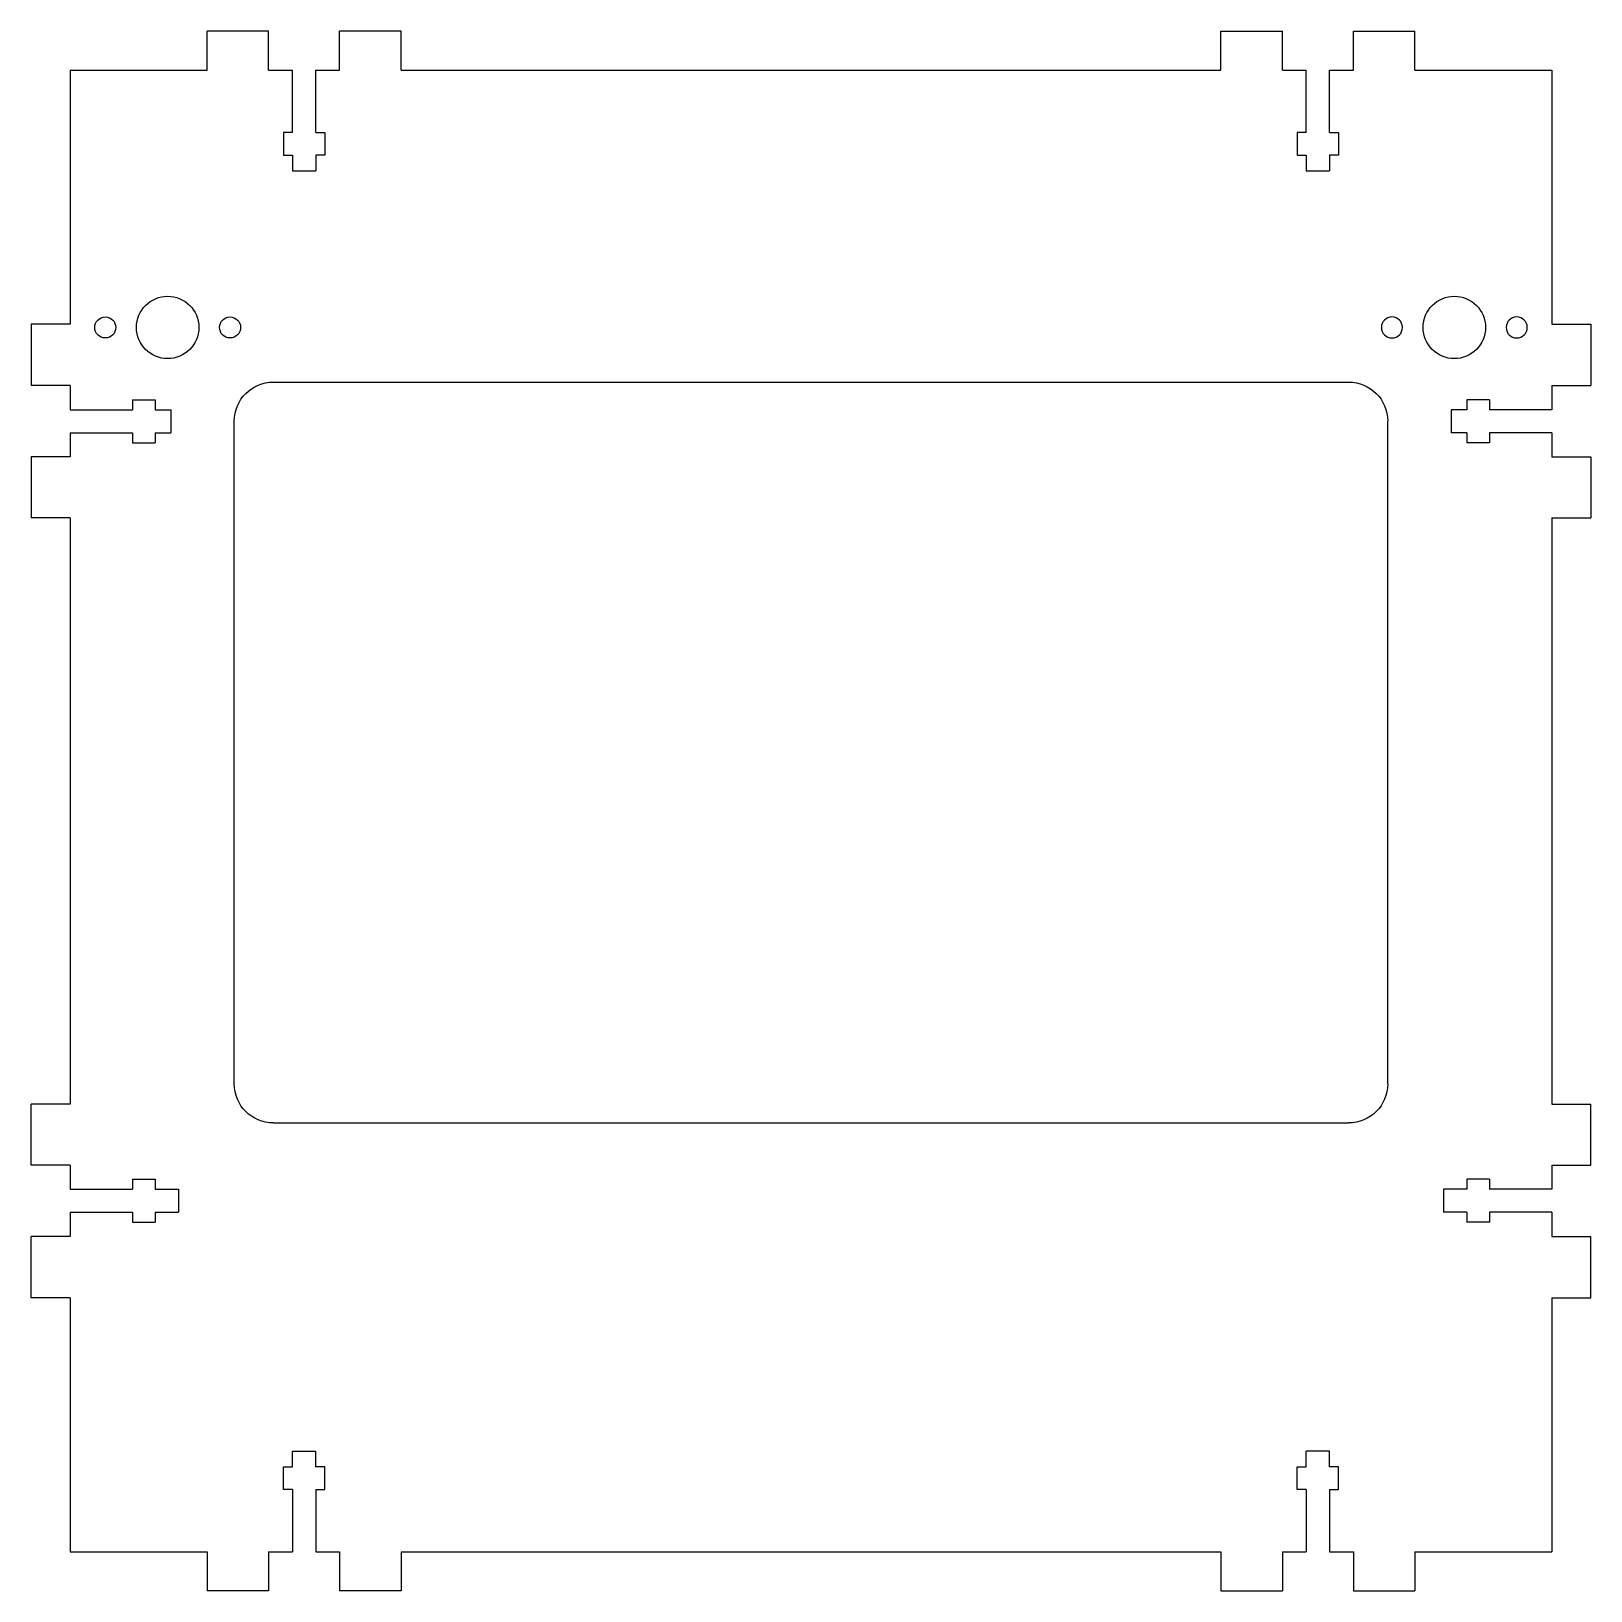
# Model space of a CAD drawing. Extents: x 10 to 210, y 60 to 260.
import ezdxf

# ---------------------------------------------------------------- set-up
doc = ezdxf.new("R2010")
doc.units = 0
doc.header["$LTSCALE"] = 12.7
doc.header["$MEASUREMENT"] = 0
doc.layers.add('VISIBLE', color=7, linetype='CONTINUOUS')

msp = doc.modelspace()

# ---------------------------------------------------------------- linework, layer by layer
at = {"layer": 'VISIBLE'}
for p, q in [((32.55, 254.64), (32.55, 259.64)), ((40.45, 259.64), (32.55, 259.64)), ((40.45, 254.64), (40.45, 259.64)), ((49.55, 254.64), (49.55, 259.64)), ((57.45, 259.64), (49.55, 259.64)), ((57.45, 254.64), (57.45, 259.64)), ((162.55, 254.64), (162.55, 259.64)), ((162.55, 259.64), (170.45, 259.64)), ((170.45, 254.64), (170.45, 259.64)), ((179.55, 254.64), (179.55, 259.64)), ((179.55, 259.64), (187.45, 259.64)), ((187.45, 254.64), (187.45, 259.64)), ((15, 254.64), (15, 222.09)), ((15, 254.64), (32.55, 254.64)), ((40.45, 254.64), (43.5, 254.64)), ((43.5, 246.64), (43.5, 254.64)), ((46.5, 246.64), (46.5, 254.64)), ((46.5, 254.64), (49.55, 254.64)), ((57.45, 254.64), (162.55, 254.64)), ((170.45, 254.64), (173.5, 254.64)), ((173.5, 246.64), (173.5, 254.64)), ((176.5, 246.64), (176.5, 254.64)), ((176.5, 254.64), (179.55, 254.64)), ((187.45, 254.64), (205, 254.64)), ((205, 254.64), (205, 222.09)), ((43.5, 246.64), (42.36, 246.64)), ((42.36, 246.64), (42.36, 243.74)), ((46.5, 246.64), (47.64, 246.64)), ((47.64, 246.64), (47.64, 243.74)), ((173.5, 246.64), (172.36, 246.64)), ((172.36, 246.64), (172.36, 243.74)), ((176.5, 246.64), (177.64, 246.64)), ((177.64, 246.64), (177.64, 243.74)), ((42.36, 243.74), (43.5, 243.74)), ((43.5, 243.74), (43.5, 241.74)), ((46.5, 243.74), (46.5, 241.74)), ((47.64, 243.74), (46.5, 243.74)), ((172.36, 243.74), (173.5, 243.74)), ((173.5, 243.74), (173.5, 241.74)), ((176.5, 243.74), (176.5, 241.74)), ((177.64, 243.74), (176.5, 243.74)), ((43.5, 241.74), (46.5, 241.74)), ((173.5, 241.74), (176.5, 241.74)), ((10, 222.09), (10, 214.19)), ((15, 222.09), (10, 222.09)), ((205, 222.09), (210, 222.09)), ((210, 222.09), (210, 214.19)), ((15, 214.19), (10, 214.19)), ((15, 214.19), (15, 211.09)), ((41.05, 214.64), (178.95, 214.64)), ((205, 214.19), (210, 214.19)), ((205, 214.19), (205, 211.09)), ((23, 212.37), (25.9, 212.37)), ((23, 212.37), (23, 211.09)), ((25.9, 212.37), (25.9, 211.09)), ((197, 212.37), (194.1, 212.37)), ((194.1, 212.37), (194.1, 211.09)), ((197, 212.37), (197, 211.09)), ((15, 211.09), (23, 211.09)), ((25.9, 211.09), (27.9, 211.09)), ((27.9, 211.09), (27.9, 208.14)), ((194.1, 211.09), (192.1, 211.09)), ((192.1, 211.09), (192.1, 208.14)), ((205, 211.09), (197, 211.09)), ((15, 208.14), (15, 205.04)), ((15, 208.14), (23, 208.14)), ((23, 208.14), (23, 206.87)), ((25.9, 208.14), (25.9, 206.87)), ((25.9, 208.14), (27.9, 208.14)), ((36.05, 124.64), (36.05, 209.64)), ((183.95, 124.64), (183.95, 209.64)), ((194.1, 208.14), (192.1, 208.14)), ((194.1, 208.14), (194.1, 206.87)), ((197, 208.14), (197, 206.87)), ((205, 208.14), (197, 208.14)), ((205, 208.14), (205, 205.04)), ((23, 206.87), (25.9, 206.87)), ((197, 206.87), (194.1, 206.87)), ((10, 205.04), (10, 197.24)), ((15, 205.04), (10, 205.04)), ((205, 205.04), (210, 205.04)), ((210, 205.04), (210, 197.24)), ((15, 197.24), (10, 197.24)), ((15, 197.24), (15, 122.04)), ((205, 197.24), (210, 197.24)), ((205, 197.24), (205, 122.04)), ((10, 114.24), (10, 122.04)), ((15, 122.04), (10, 122.04)), ((205, 122.04), (210, 122.04)), ((210, 114.24), (210, 122.04)), ((41.05, 119.64), (178.95, 119.64)), ((15, 114.24), (10, 114.24)), ((15, 114.24), (15, 111.14)), ((205, 114.24), (210, 114.24)), ((205, 114.24), (205, 111.14)), ((23, 112.42), (25.9, 112.42)), ((23, 112.42), (23, 111.14)), ((25.9, 112.42), (25.9, 111.14)), ((197, 112.42), (194.1, 112.42)), ((194.1, 112.42), (194.1, 111.14)), ((197, 112.42), (197, 111.14)), ((15, 111.14), (23, 111.14)), ((25.9, 111.14), (28.9, 111.14)), ((28.9, 111.14), (28.9, 108.19)), ((194.1, 111.14), (191.1, 111.14)), ((191.1, 111.14), (191.1, 108.19)), ((205, 111.14), (197, 111.14)), ((15, 108.19), (15, 105.09)), ((15, 108.19), (23, 108.19)), ((23, 108.19), (23, 106.92)), ((25.9, 108.19), (25.9, 106.92)), ((25.9, 108.19), (28.9, 108.19)), ((194.1, 108.19), (191.1, 108.19)), ((194.1, 108.19), (194.1, 106.92)), ((197, 108.19), (197, 106.92)), ((205, 108.19), (197, 108.19)), ((205, 108.19), (205, 105.09)), ((23, 106.92), (25.9, 106.92)), ((197, 106.92), (194.1, 106.92)), ((10, 97.19), (10, 105.09)), ((15, 105.09), (10, 105.09)), ((205, 105.09), (210, 105.09)), ((210, 97.19), (210, 105.09)), ((15, 97.19), (10, 97.19)), ((15, 97.19), (15, 64.64)), ((205, 97.19), (210, 97.19)), ((205, 97.19), (205, 64.64)), ((43.5, 77.54), (46.5, 77.54)), ((43.5, 75.54), (43.5, 77.54)), ((46.5, 75.54), (46.5, 77.54)), ((176.5, 77.54), (173.5, 77.54)), ((173.5, 75.54), (173.5, 77.54)), ((176.5, 75.54), (176.5, 77.54)), ((42.36, 75.54), (43.5, 75.54)), ((42.36, 72.64), (42.36, 75.54)), ((47.64, 75.54), (46.5, 75.54)), ((47.64, 72.64), (47.64, 75.54)), ((172.36, 75.54), (173.5, 75.54)), ((172.36, 72.64), (172.36, 75.54)), ((177.64, 75.54), (176.5, 75.54)), ((177.64, 72.64), (177.64, 75.54)), ((43.5, 72.64), (42.36, 72.64)), ((43.5, 72.64), (43.5, 64.64)), ((46.5, 72.64), (46.5, 64.64)), ((46.5, 72.64), (47.64, 72.64)), ((173.5, 72.64), (172.36, 72.64)), ((173.5, 72.64), (173.5, 64.64)), ((176.5, 72.64), (176.5, 64.64)), ((176.5, 72.64), (177.64, 72.64)), ((15, 64.64), (32.55, 64.64)), ((32.55, 64.64), (32.55, 59.64)), ((40.45, 64.64), (43.5, 64.64)), ((40.45, 64.64), (40.45, 59.64)), ((46.5, 64.64), (49.55, 64.64)), ((49.55, 64.64), (49.55, 59.64)), ((57.45, 64.64), (162.55, 64.64)), ((57.45, 64.64), (57.45, 59.64)), ((162.55, 64.64), (162.55, 59.64)), ((170.45, 64.64), (173.5, 64.64)), ((170.45, 64.64), (170.45, 59.64)), ((176.5, 64.64), (179.55, 64.64)), ((179.55, 64.64), (179.55, 59.64)), ((187.45, 64.64), (205, 64.64)), ((187.45, 64.64), (187.45, 59.64)), ((40.45, 59.64), (32.55, 59.64)), ((57.45, 59.64), (49.55, 59.64)), ((162.55, 59.64), (170.45, 59.64)), ((179.55, 59.64), (187.45, 59.64))]:
    msp.add_line(p, q, dxfattribs=at)
for centre, radius in [((27.5, 221.65), 4), ((192.5, 221.65), 4), ((19.5, 221.65), 1.35), ((35.5, 221.65), 1.35)]:
    msp.add_circle(centre, radius, dxfattribs=at)
at = {"layer": 'VISIBLE', "extrusion": (-1.22465e-16, 0, -1)}
for centre in [(-184.5, 221.65), (-200.5, 221.65)]:
    msp.add_circle(centre, 1.35, dxfattribs=at)
for centre, start, end in [((-41.05, 209.64), 0, 90), ((-178.95, 209.64), 90, 180), ((-41.05, 124.64), 270, 0), ((-178.95, 124.64), 180, 270)]:
    msp.add_arc(centre, 5, start, end, dxfattribs=at)

doc.saveas('drawing.dxf')
